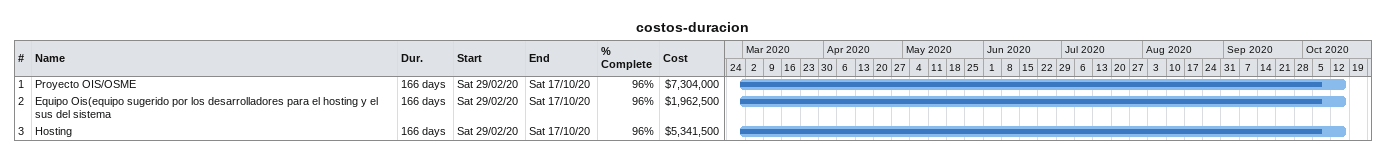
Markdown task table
costos-duracion

| ID | Task | Duration | Start | Finish | % complete | Cost ($) |
|---|---|---|---|---|---|---|
| 1 | Proyecto OIS/OSME | 166d | 2020-02-29 | 2020-10-17 | 96 | 7304000 |
| 2 | Equipo Ois(equipo sugerido por los desarrolladores para el hosting y el sus del sistema | 166d | 2020-02-29 | 2020-10-17 | 96 | 1962500 |
| 3 | Hosting | 166d | 2020-02-29 | 2020-10-17 | 96 | 5341500 |
